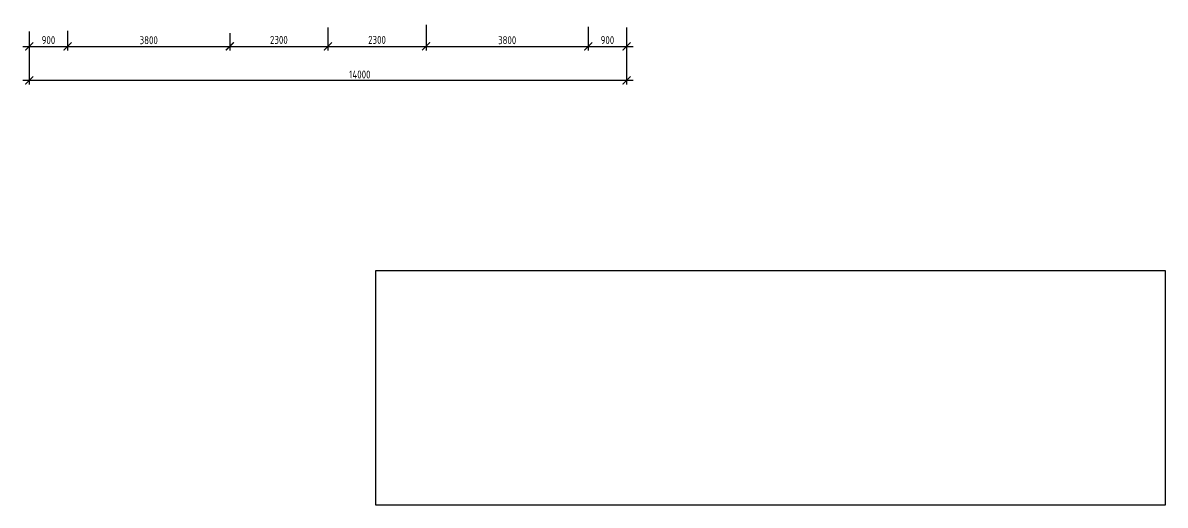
# Model space of a CAD drawing. Header units: millimetres. Extents: x -56498 to 234605, y -296269 to -29969.
# Drawn here: x 165334 to 192105, y -118069 to -106765 of the extents above; entities that cross this region are included whole.
import ezdxf

# ---------------------------------------------------------------- set-up
doc = ezdxf.new("R2010")
doc.units = ezdxf.units.MM
doc.header["$LTSCALE"] = 100
doc.header["$PDMODE"] = 35
doc.layers.add('ViewPorts', color=240, linetype='Continuous', plot=False)
doc.layers.add('Розміри 0.09', color=5, linetype='Continuous', lineweight=9)
doc.styles.add('GOST 2.304', font='CS_Gost2304.shx')
doc.dimstyles.new('SPDS', dxfattribs={"dimscale": 100, "dimtxt": 2.5, "dimasz": 2.5, "dimexe": 1.25, "dimexo": 0.625, "dimtad": 1, "dimrnd": 0.001, "dimtxsty": 'GOST 2.304', "dimblk": 'ARCHTICK', "dimcen": 2.5, "dimdle": 2, "dimadec": 0, "dimazin": 2, "dimtfac": 0.75, "dimtmove": 1, "dimatfit": 3, "dimfxl": 0, "dimtolj": 1, "dimarcsym": 0})

# ---------------------------------------------------------------- blocks, each defined once
blk = doc.blocks.new('_ArchTick')
at = {"color": 0, "linetype": 'ByBlock', "const_width": 0.15}
blk.add_lwpolyline([(-0.5, -0.5), (0.5, 0.5)], dxfattribs=at)
blk = doc.blocks.new('*D119')
at = {"layer": 'Defpoints', "color": 0, "transparency": 16777216}
for p in [(165484.1277657531, -106920.8182398179), (166384.1277657531, -106902.3407280941), (166384.1277657531, -107316.576665734)]:
    blk.add_point(p, dxfattribs=at)
at = {"layer": 'Розміри 0.09', "color": 0, "lineweight": -2, "transparency": 16777216}
for p, q in [((165484.1277657531, -106967.6932398179), (165484.1277657531, -107410.326665734)), ((166384.1277657531, -106949.2157280941), (166384.1277657531, -107410.326665734)), ((165334.1277657531, -107316.576665734), (166534.1277657531, -107316.576665734))]:
    blk.add_line(p, q, dxfattribs=at)
at = {"layer": 'Розміри 0.09', "color": 0, "lineweight": -2, "transparency": 16777216, "xscale": 187.5, "yscale": 187.5, "zscale": 187.5, "rotation": 180}
blk.add_blockref('_ArchTick', (165484.1277657531, -107316.576665734), dxfattribs=at)
at = {"layer": 'Розміри 0.09', "color": 0, "lineweight": -2, "transparency": 16777216, "xscale": 187.5, "yscale": 187.5, "zscale": 187.5}
blk.add_blockref('_ArchTick', (166384.1277657531, -107316.576665734), dxfattribs=at)
at = {"layer": 'Розміри 0.09', "color": 0, "transparency": 16777216, "insert": (165934.1277657531, -107170.5259767576), "char_height": 187.5, "attachment_point": 5, "style": 'GOST 2.304'}
blk.add_mtext('\\A1;900', dxfattribs=at)
blk = doc.blocks.new('*D120')
at = {"layer": 'Defpoints', "color": 0, "transparency": 16777216}
for p in [(166384.1277657531, -106902.3407280941), (170184.1277657531, -106962.4558972388), (170184.1277657531, -107316.576665734)]:
    blk.add_point(p, dxfattribs=at)
at = {"layer": 'Розміри 0.09', "color": 0, "lineweight": -2, "transparency": 16777216}
for p, q in [((166384.1277657531, -106949.2157280941), (166384.1277657531, -107410.326665734)), ((170184.1277657531, -107009.3308972388), (170184.1277657531, -107410.326665734)), ((166234.1277657531, -107316.576665734), (170334.1277657531, -107316.576665734))]:
    blk.add_line(p, q, dxfattribs=at)
at = {"layer": 'Розміри 0.09', "color": 0, "lineweight": -2, "transparency": 16777216, "xscale": 187.5, "yscale": 187.5, "zscale": 187.5, "rotation": 180}
blk.add_blockref('_ArchTick', (166384.1277657531, -107316.576665734), dxfattribs=at)
at = {"layer": 'Розміри 0.09', "color": 0, "lineweight": -2, "transparency": 16777216, "xscale": 187.5, "yscale": 187.5, "zscale": 187.5}
blk.add_blockref('_ArchTick', (170184.1277657531, -107316.576665734), dxfattribs=at)
at = {"layer": 'Розміри 0.09', "color": 0, "transparency": 16777216, "insert": (168284.1277657531, -107172.0684135867), "char_height": 187.5, "attachment_point": 5, "style": 'GOST 2.304'}
blk.add_mtext('\\A1;3800', dxfattribs=at)
blk = doc.blocks.new('*D121')
at = {"layer": 'Defpoints', "color": 0, "transparency": 16777216}
for p in [(170184.1277657531, -106962.4558972388), (172484.1277657531, -106826.531313096), (172484.1277657531, -107316.576665734)]:
    blk.add_point(p, dxfattribs=at)
at = {"layer": 'Розміри 0.09', "color": 0, "lineweight": -2, "transparency": 16777216}
for p, q in [((170184.1277657531, -107009.3308972388), (170184.1277657531, -107410.326665734)), ((172484.1277657531, -106873.406313096), (172484.1277657531, -107410.326665734)), ((170034.1277657531, -107316.576665734), (172634.1277657531, -107316.576665734))]:
    blk.add_line(p, q, dxfattribs=at)
at = {"layer": 'Розміри 0.09', "color": 0, "lineweight": -2, "transparency": 16777216, "xscale": 187.5, "yscale": 187.5, "zscale": 187.5, "rotation": 180}
blk.add_blockref('_ArchTick', (170184.1277657531, -107316.576665734), dxfattribs=at)
at = {"layer": 'Розміри 0.09', "color": 0, "lineweight": -2, "transparency": 16777216, "xscale": 187.5, "yscale": 187.5, "zscale": 187.5}
blk.add_blockref('_ArchTick', (172484.1277657531, -107316.576665734), dxfattribs=at)
at = {"layer": 'Розміри 0.09', "color": 0, "transparency": 16777216, "insert": (171334.1277657531, -107164.8064795316), "char_height": 187.5, "attachment_point": 5, "style": 'GOST 2.304'}
blk.add_mtext('\\A1;2300', dxfattribs=at)
blk = doc.blocks.new('*D122')
at = {"layer": 'Defpoints', "color": 0, "transparency": 16777216}
for p in [(174784.1277657531, -106765.4597125885), (172484.1277657531, -106826.531313096), (174784.1277657531, -107316.5766657339)]:
    blk.add_point(p, dxfattribs=at)
at = {"layer": 'Розміри 0.09', "color": 0, "lineweight": -2, "transparency": 16777216}
for p, q in [((174784.1277657531, -106812.3347125885), (174784.1277657531, -107410.3266657339)), ((172484.1277657531, -106873.406313096), (172484.1277657531, -107410.3266657339)), ((172334.1277657531, -107316.5766657339), (174934.1277657531, -107316.5766657339))]:
    blk.add_line(p, q, dxfattribs=at)
at = {"layer": 'Розміри 0.09', "color": 0, "lineweight": -2, "transparency": 16777216, "xscale": 187.5, "yscale": 187.5, "zscale": 187.5, "rotation": 180}
blk.add_blockref('_ArchTick', (172484.1277657531, -107316.5766657339), dxfattribs=at)
at = {"layer": 'Розміри 0.09', "color": 0, "lineweight": -2, "transparency": 16777216, "xscale": 187.5, "yscale": 187.5, "zscale": 187.5}
blk.add_blockref('_ArchTick', (174784.1277657531, -107316.5766657339), dxfattribs=at)
at = {"layer": 'Розміри 0.09', "color": 0, "transparency": 16777216, "insert": (173634.1277657531, -107164.8064795316), "char_height": 187.5, "attachment_point": 5, "style": 'GOST 2.304'}
blk.add_mtext('\\A1;2300', dxfattribs=at)
blk = doc.blocks.new('*D123')
at = {"layer": 'Defpoints', "color": 0, "transparency": 16777216}
for p in [(174784.1277657531, -106765.4597125885), (178584.1277657531, -106808.8111870545), (178584.1277657531, -107316.5766657339)]:
    blk.add_point(p, dxfattribs=at)
at = {"layer": 'Розміри 0.09', "color": 0, "lineweight": -2, "transparency": 16777216}
for p, q in [((174784.1277657531, -106812.3347125885), (174784.1277657531, -107410.3266657339)), ((178584.1277657531, -106855.6861870545), (178584.1277657531, -107410.3266657339)), ((174634.1277657531, -107316.5766657339), (178734.1277657531, -107316.5766657339))]:
    blk.add_line(p, q, dxfattribs=at)
at = {"layer": 'Розміри 0.09', "color": 0, "lineweight": -2, "transparency": 16777216, "xscale": 187.5, "yscale": 187.5, "zscale": 187.5, "rotation": 180}
blk.add_blockref('_ArchTick', (174784.1277657531, -107316.5766657339), dxfattribs=at)
at = {"layer": 'Розміри 0.09', "color": 0, "lineweight": -2, "transparency": 16777216, "xscale": 187.5, "yscale": 187.5, "zscale": 187.5}
blk.add_blockref('_ArchTick', (178584.1277657531, -107316.5766657339), dxfattribs=at)
at = {"layer": 'Розміри 0.09', "color": 0, "transparency": 16777216, "insert": (176684.1277657531, -107172.0684135867), "char_height": 187.5, "attachment_point": 5, "style": 'GOST 2.304'}
blk.add_mtext('\\A1;3800', dxfattribs=at)
blk = doc.blocks.new('*D124')
at = {"layer": 'Defpoints', "color": 0, "transparency": 16777216}
for p in [(178584.1277657531, -106808.8111870545), (179484.1277657531, -106831.4096190941), (179484.1277657531, -107316.5766657339)]:
    blk.add_point(p, dxfattribs=at)
at = {"layer": 'Розміри 0.09', "color": 0, "lineweight": -2, "transparency": 16777216}
for p, q in [((178584.1277657531, -106855.6861870545), (178584.1277657531, -107410.3266657339)), ((179484.1277657531, -106878.2846190941), (179484.1277657531, -107410.3266657339)), ((178434.1277657531, -107316.5766657339), (179634.1277657531, -107316.5766657339))]:
    blk.add_line(p, q, dxfattribs=at)
at = {"layer": 'Розміри 0.09', "color": 0, "lineweight": -2, "transparency": 16777216, "xscale": 187.5, "yscale": 187.5, "zscale": 187.5, "rotation": 180}
blk.add_blockref('_ArchTick', (178584.1277657531, -107316.5766657339), dxfattribs=at)
at = {"layer": 'Розміри 0.09', "color": 0, "lineweight": -2, "transparency": 16777216, "xscale": 187.5, "yscale": 187.5, "zscale": 187.5}
blk.add_blockref('_ArchTick', (179484.1277657531, -107316.5766657339), dxfattribs=at)
at = {"layer": 'Розміри 0.09', "color": 0, "transparency": 16777216, "insert": (179034.1277657531, -107170.5259767575), "char_height": 187.5, "attachment_point": 5, "style": 'GOST 2.304'}
blk.add_mtext('\\A1;900', dxfattribs=at)
blk = doc.blocks.new('*D125')
at = {"layer": 'Defpoints', "color": 0, "transparency": 16777216}
for p in [(165484.1277657531, -107250.9792671697), (179484.1277657531, -107250.9792671697), (165484.1277657531, -108116.5766657339)]:
    blk.add_point(p, dxfattribs=at)
at = {"layer": 'Розміри 0.09', "color": 0, "lineweight": -2, "transparency": 16777216}
for p, q in [((165484.1277657531, -107297.8542671697), (165484.1277657531, -108210.3266657339)), ((179484.1277657531, -107297.8542671697), (179484.1277657531, -108210.3266657339)), ((179634.1277657531, -108116.5766657339), (165334.1277657531, -108116.5766657339))]:
    blk.add_line(p, q, dxfattribs=at)
at = {"layer": 'Розміри 0.09', "color": 0, "lineweight": -2, "transparency": 16777216, "xscale": 187.5, "yscale": 187.5, "zscale": 187.5, "rotation": 180}
blk.add_blockref('_ArchTick', (165484.1277657531, -108116.5766657339), dxfattribs=at)
at = {"layer": 'Розміри 0.09', "color": 0, "lineweight": -2, "transparency": 16777216, "xscale": 187.5, "yscale": 187.5, "zscale": 187.5}
blk.add_blockref('_ArchTick', (179484.1277657531, -108116.5766657339), dxfattribs=at)
at = {"layer": 'Розміри 0.09', "color": 0, "transparency": 16777216, "insert": (173231.5332999318, -107975.9516657339), "char_height": 187.5, "attachment_point": 5, "style": 'GOST 2.304'}
blk.add_mtext('\\A1;14000', dxfattribs=at)

msp = doc.modelspace()

# ---------------------------------------------------------------- linework, layer by layer
at = {"layer": 'ViewPorts'}
msp.add_lwpolyline([(173604.6167831718, -112568.985153287), (192104.6167831718, -112568.985153287), (192104.6167831718, -118068.985153287), (173604.6167831718, -118068.985153287)], close=True, dxfattribs=at)

# ---------------------------------------------------------------- dimensions: what is measured, and where the dimension line sits
at = {"layer": 'Розміри 0.09'}
for base, p1, p2, picture, middle in [((174784.1277657531, -107316.5766657339), (172484.1277657531, -106826.531313096), (174784.1277657531, -106765.4597125885), '*D122', (173634.1277657531, -107164.8064795316)), ((178584.1277657531, -107316.5766657339), (174784.1277657531, -106765.4597125885), (178584.1277657531, -106808.8111870545), '*D123', (176684.1277657531, -107172.0684135867)), ((179484.1277657531, -107316.5766657339), (178584.1277657531, -106808.8111870545), (179484.1277657531, -106831.4096190941), '*D124', (179034.1277657531, -107170.5259767575)), ((166384.1277657531, -107316.576665734), (165484.1277657531, -106920.8182398179), (166384.1277657531, -106902.3407280941), '*D119', (165934.1277657531, -107170.5259767576)), ((170184.1277657531, -107316.576665734), (166384.1277657531, -106902.3407280941), (170184.1277657531, -106962.4558972388), '*D120', (168284.1277657531, -107172.0684135867)), ((172484.1277657531, -107316.576665734), (170184.1277657531, -106962.4558972388), (172484.1277657531, -106826.531313096), '*D121', (171334.1277657531, -107164.8064795316))]:
    dim = msp.add_linear_dim(base=base, p1=p1, p2=p2, dimstyle='SPDS', override={"dimscale": 75, "dimlfac": 1, "dimtxsty": 'GOST 2.304', "dimblk1": 'ArchTick', "dimblk2": 'ArchTick', "dimsah": 1, "dimtolj": 1}, dxfattribs=at)
    dim.commit()
    dim.dimension.update_dxf_attribs({"geometry": picture, "text_midpoint": middle})
dim = msp.add_linear_dim(base=(165484.1277657531, -108116.5766657339), p1=(179484.1277657531, -107250.9792671697), p2=(165484.1277657531, -107250.9792671697), dimstyle='SPDS', override={"dimscale": 75, "dimlfac": 1, "dimtxsty": 'GOST 2.304', "dimblk1": 'ArchTick', "dimblk2": 'ArchTick', "dimsah": 1, "dimtolj": 1}, dxfattribs=at)
dim.commit()
dim.dimension.update_dxf_attribs({"geometry": '*D125', "text_midpoint": (173231.5332999318, -108116.5766657339), "dimtype": 160})

doc.saveas('drawing.dxf')
